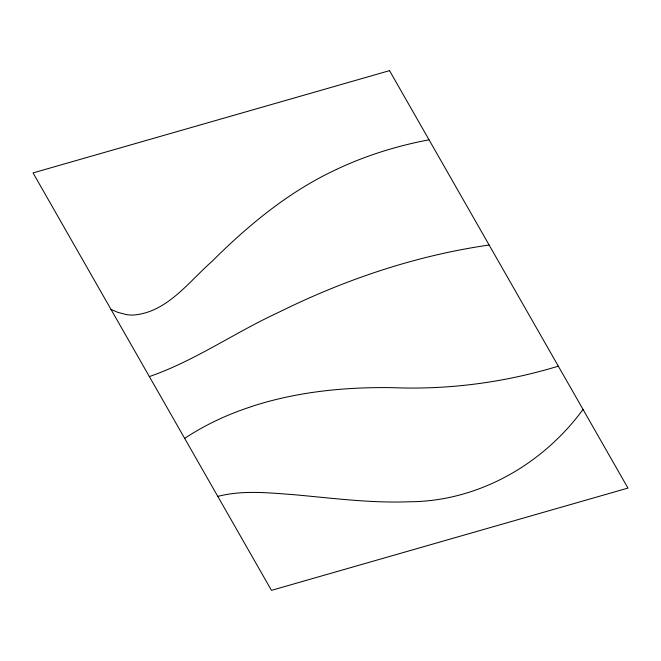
<?xml version="1.0" encoding="UTF-8"?>
<svg xmlns="http://www.w3.org/2000/svg" width="661" height="661" viewBox="0 0 661 661"><rect width="100%" height="100%" fill="white"/><g stroke="black" fill="none" stroke-linecap="round" stroke-linejoin="round"><path stroke-width="0.99" d="M583.027 409.423C542.714 464.609 477.829 501.641 408.795 501.773C370.276 503.252 331.929 498.072 293.649 494.676C268.473 492.817 242.562 489.966 217.791 496.394M336.466 169.439C289.245 191.31 248.676 224.839 212.049 261.343C188.476 282.049 166.572 313.058 132.555 315.09A32.422 24.87 10.3 0 1 126.268 314.562L117.658 312.298L110.974 309.356M251.494 406.532C296.979 391.676 345.174 386.9 392.849 387.677C448.769 389.916 504.789 382.463 558.322 366.161M149.369 376.58C194.788 360.848 234.564 332.681 278.058 312.628C344.48 279.669 415.612 255.584 489.132 245.024M336.457 169.431A362.525 278.116 10.3 0 1 429.055 139.818M184.642 438.408A287.634 220.667 10.3 0 1 251.527 406.589M389.536 70.644L33.05 172.918L271.464 590.356L627.95 488.082L389.536 70.644"/></g></svg>
